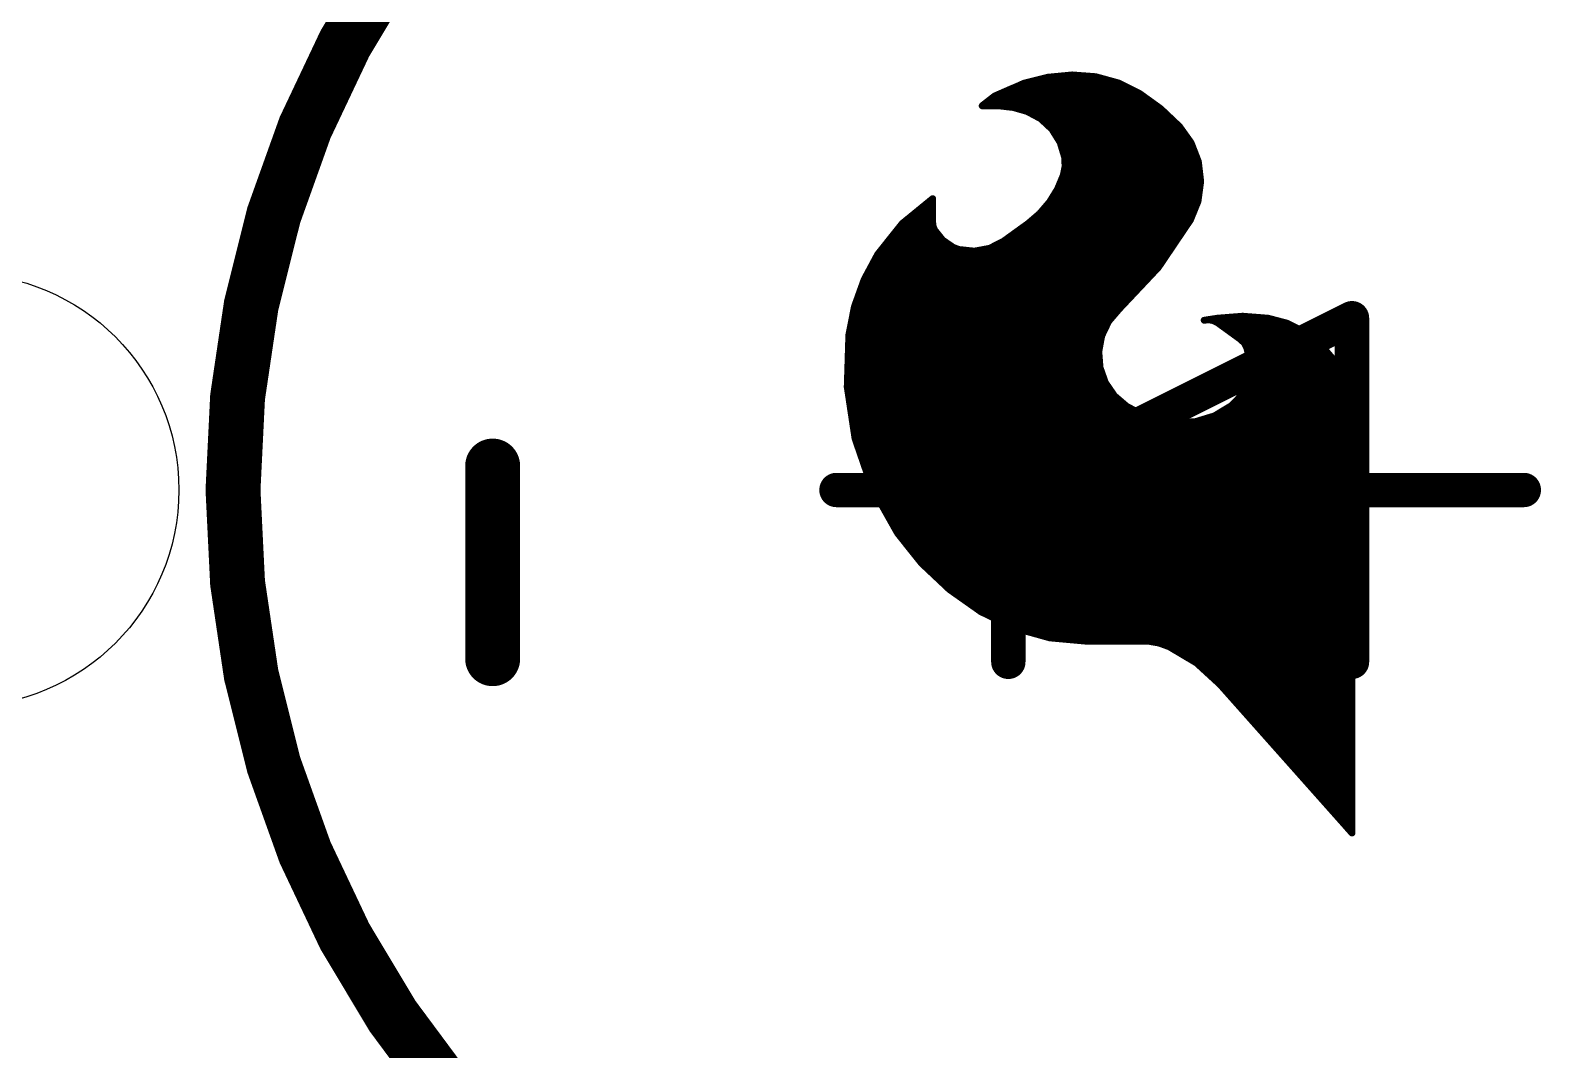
# Model space of a CAD drawing. Extents: x -5.1 to 15.3, y -10.2 to 20.4.
# Drawn here: x 3.37 to 9.03, y 10.63 to 14.4 of the extents above; entities that cross this region are included whole.
import ezdxf

# ---------------------------------------------------------------- set-up
doc = ezdxf.new("R2010")
doc.units = 0
for name, color, linetype in [('20', 53, 'CONTINUOUS'), ('21', 41, 'CONTINUOUS'), ('22', 40, 'CONTINUOUS'), ('23', 53, 'CONTINUOUS'), ('24', 53, 'CONTINUOUS')]:
    doc.layers.add(name, color=color, linetype=linetype)

msp = doc.modelspace()

# ---------------------------------------------------------------- linework, layer by layer
at = {"layer": '20'}
msp.add_circle((3.12, 12.7), 0.8, dxfattribs=at)
at = {"layer": '21'}
for points, const_width in [([(7.62, 9.2, 1), (7.62, 16.2, 1), (7.62, 9.2)], 0.2032), ([(7.0168, 13.335, 1), (6.9533, 13.335)], 0.0635), ([(8.2868, 13.335, 1), (8.2233, 13.335)], 0.0635), ([(8.2692, 13.3066, 1), (8.2408, 13.3634)], 0.0635), ([(5.1303, 12.7885, 1), (5.0287, 12.7885)], 0.1016), ([(6.35, 12.7318, 1), (6.35, 12.6683)], 0.0635), ([(6.9992, 12.7284, 1), (6.9708, 12.6716)], 0.0635), ([(7.0168, 12.7, 1), (6.9533, 12.7)], 0.0635), ([(6.9708, 12.7284, 1), (6.9992, 12.6716)], 0.0635), ([(6.9533, 12.7, 1), (7.0168, 12.7)], 0.0635), ([(6.985, 12.6683, 1), (6.985, 12.7318)], 0.0635), ([(8.255, 12.7318, 1), (8.255, 12.6683)], 0.0635), ([(8.2868, 12.7, 1), (8.2233, 12.7)], 0.0635), ([(8.2233, 12.7, 1), (8.2868, 12.7)], 0.0635), ([(8.89, 12.6683, 1), (8.89, 12.7318)], 0.0635), ([(5.0287, 12.0767, 1), (5.1303, 12.0767)], 0.1016), ([(8.2408, 12.0366, 1), (8.2692, 12.0934)], 0.0635), ([(6.9533, 12.065, 1), (7.0168, 12.065)], 0.0635), ([(8.2233, 12.065, 1), (8.2868, 12.065)], 0.0635)]:
    msp.add_lwpolyline(points, format="xyb", dxfattribs=dict(at, const_width=const_width))
for points, const_width in [([(8.255, 13.335), (6.985, 12.7)], 0.127), ([(6.985, 12.7), (6.985, 13.335)], 0.127), ([(8.255, 12.7), (8.255, 13.335)], 0.127), ([(5.0795, 12.0767), (5.0795, 12.7885)], 0.2032), ([(6.985, 12.7), (6.35, 12.7)], 0.127), ([(6.985, 12.7), (8.255, 12.065)], 0.127), ([(6.985, 12.065), (6.985, 12.7)], 0.127), ([(8.255, 12.065), (8.255, 12.7)], 0.127), ([(8.255, 12.7), (8.89, 12.7)], 0.127)]:
    msp.add_lwpolyline(points, dxfattribs=dict(at, const_width=const_width))
at = {"layer": '22', "const_width": 0.0254}
for points in [[(6.9849, 14.1783), (7.0205, 14.1935)], [(7.0205, 14.1935), (7.0434, 14.2037)], [(7.032, 14.1986), (7.4038, 14.1986)], [(7.0434, 14.2037), (7.1312, 14.2256)], [(7.1246, 14.224), (7.321, 14.224)], [(7.1312, 14.2256), (7.2212, 14.2342)], [(7.2212, 14.2342), (7.3081, 14.2276)], [(7.3081, 14.2276), (7.3921, 14.2044)], [(7.3921, 14.2044), (7.4701, 14.1656)], [(6.891, 14.1224), (6.9345, 14.1562)], [(6.9237, 14.1478), (7.4948, 14.1478)], [(6.9345, 14.1562), (6.9849, 14.1783)], [(6.9733, 14.1732), (7.4548, 14.1732)], [(7.4701, 14.1656), (7.5478, 14.1096)], [(6.9494, 14.1199), (6.8884, 14.1199)], [(6.8884, 14.1199), (6.8885, 14.1199)], [(6.8885, 14.1199), (6.891, 14.1224)], [(6.891, 14.1224), (7.53, 14.1224)], [(7.0023, 14.114), (6.9494, 14.1199)], [(7.0535, 14.0995), (7.0023, 14.114)], [(7.1043, 14.0725), (7.0535, 14.0995)], [(7.0582, 14.097), (7.5611, 14.097)], [(7.1463, 14.0333), (7.1043, 14.0725)], [(7.5478, 14.1096), (7.6174, 14.0437)], [(7.1053, 14.0716), (7.5879, 14.0716)], [(7.1324, 14.0462), (7.6148, 14.0462)], [(7.1766, 13.9844), (7.1463, 14.0333)], [(7.154, 14.0208), (7.6338, 14.0208)], [(7.6174, 14.0437), (7.6605, 13.9833)], [(7.1698, 13.9954), (7.6519, 13.9954)], [(7.1932, 13.9294), (7.1766, 13.9844)], [(7.181, 13.97), (7.6657, 13.97)], [(7.6605, 13.9833), (7.6873, 13.9141)], [(7.1886, 13.9446), (7.6755, 13.9446)], [(7.1946, 13.896), (7.1932, 13.9294)], [(7.1936, 13.9192), (7.6853, 13.9192)], [(7.6873, 13.9141), (7.6959, 13.8404)], [(7.1666, 13.8118), (7.1881, 13.8633)], [(7.1881, 13.8633), (7.1946, 13.896)], [(7.1891, 13.8684), (7.6926, 13.8684)], [(7.1942, 13.8938), (7.6897, 13.8938)], [(7.1373, 13.7643), (7.1666, 13.8118)], [(7.1545, 13.7922), (7.6894, 13.7922)], [(7.169, 13.8176), (7.6928, 13.8176)], [(7.1796, 13.843), (7.6956, 13.843)], [(7.6959, 13.8404), (7.686, 13.7669)], [(6.5929, 13.6849), (6.7055, 13.777)], [(6.662, 13.7414), (6.7055, 13.7414)], [(6.693, 13.7668), (6.7055, 13.7668)], [(6.7055, 13.777), (6.7055, 13.6881)], [(7.101, 13.7219), (7.1373, 13.7643)], [(7.1177, 13.7414), (7.6756, 13.7414)], [(7.1388, 13.7668), (7.6859, 13.7668)], [(7.686, 13.7669), (7.658, 13.6982)], [(6.5023, 13.5712), (6.5929, 13.6849)], [(6.5999, 13.6906), (6.7055, 13.6906)], [(6.6309, 13.716), (6.7055, 13.716)], [(6.7055, 13.6881), (6.7075, 13.6736)], [(6.9672, 13.6195), (7.0586, 13.6855)], [(7.0586, 13.6855), (7.101, 13.7219)], [(7.0645, 13.6906), (7.6529, 13.6906)], [(7.0941, 13.716), (7.6652, 13.716)], [(7.658, 13.6982), (7.5394, 13.5224)], [(6.557, 13.6398), (6.7296, 13.6398)], [(6.5772, 13.6652), (6.711, 13.6652)], [(6.7075, 13.6736), (6.7132, 13.6601)], [(6.7132, 13.6601), (6.7428, 13.6234)], [(6.7428, 13.6234), (6.7817, 13.5966)], [(6.9953, 13.6398), (7.6186, 13.6398)], [(7.0305, 13.6652), (7.6357, 13.6652)], [(6.4522, 13.4778), (6.5023, 13.5712)], [(6.4982, 13.5636), (7.5672, 13.5636)], [(6.5165, 13.589), (6.8021, 13.589)], [(6.5367, 13.6144), (6.7559, 13.6144)], [(6.7817, 13.5966), (6.8021, 13.589)], [(6.8021, 13.589), (6.8593, 13.5829)], [(6.8593, 13.5829), (6.9159, 13.5933)], [(6.8926, 13.589), (7.5843, 13.589)], [(6.9159, 13.5933), (6.9672, 13.6195)], [(6.9572, 13.6144), (7.6015, 13.6144)], [(6.471, 13.5128), (7.5304, 13.5128)], [(6.4846, 13.5382), (7.5501, 13.5382)], [(7.5394, 13.5224), (7.3939, 13.368)], [(6.4164, 13.378), (6.4522, 13.4778)], [(6.4465, 13.462), (7.4825, 13.462)], [(6.4573, 13.4874), (7.5064, 13.4874)], [(6.4283, 13.4112), (7.4346, 13.4112)], [(6.4374, 13.4366), (7.4586, 13.4366)], [(6.3957, 13.274), (6.4164, 13.378)], [(6.4129, 13.3604), (7.3874, 13.3604)], [(6.4192, 13.3858), (7.4107, 13.3858)], [(7.3939, 13.368), (7.3556, 13.3231)], [(7.7571, 13.335), (7.8511, 13.3424)], [(7.8511, 13.3424), (7.9451, 13.335)], [(6.3977, 13.2842), (7.337, 13.2842)], [(6.4028, 13.3096), (7.3492, 13.3096)], [(6.4078, 13.335), (7.3658, 13.335)], [(7.3556, 13.3231), (7.3301, 13.2698)], [(7.7088, 13.3274), (7.7571, 13.335)], [(7.7265, 13.3291), (7.7088, 13.3274)], [(7.7439, 13.3256), (7.7265, 13.3291)], [(7.7596, 13.3172), (7.7439, 13.3256)], [(7.7571, 13.335), (7.9451, 13.335)], [(7.8435, 13.2563), (7.7596, 13.3172)], [(7.7701, 13.3096), (8.0291, 13.3096)], [(7.8051, 13.2842), (8.0802, 13.2842)], [(7.9451, 13.335), (8.015, 13.3166)], [(8.015, 13.3166), (8.0798, 13.2845)], [(8.0798, 13.2845), (8.1368, 13.2401)], [(6.3897, 13.0812), (6.3957, 13.274)], [(6.3944, 13.2334), (7.3234, 13.2334)], [(6.3952, 13.2588), (7.3281, 13.2588)], [(7.3301, 13.2698), (7.3194, 13.2117)], [(7.8401, 13.2588), (8.1128, 13.2588)], [(7.8573, 13.2429), (7.8435, 13.2563)], [(7.8663, 13.2258), (7.8573, 13.2429)], [(7.8623, 13.2334), (8.1425, 13.2334)], [(7.8762, 13.1813), (7.8663, 13.2258)], [(8.1368, 13.2401), (8.1838, 13.1851)], [(6.3928, 13.1826), (7.3216, 13.1826)], [(6.3936, 13.208), (7.3197, 13.208)], [(7.3194, 13.2117), (7.324, 13.1528)], [(7.8703, 13.208), (8.1642, 13.208)], [(7.8759, 13.1826), (8.1852, 13.1826)], [(7.8762, 13.1357), (7.8762, 13.1813)], [(8.1838, 13.1851), (8.2239, 13.1119)], [(6.3913, 13.1318), (7.3314, 13.1318)], [(6.392, 13.1572), (7.3236, 13.1572)], [(7.324, 13.1528), (7.3436, 13.0971)], [(7.8663, 13.0912), (7.8762, 13.1357)], [(7.8754, 13.1318), (8.213, 13.1318)], [(7.8762, 13.1572), (8.1991, 13.1572)], [(8.2239, 13.1119), (8.2479, 13.032)], [(6.4185, 12.8905), (6.3897, 13.0812)], [(6.3897, 13.081), (7.3546, 13.081)], [(6.3905, 13.1064), (7.3403, 13.1064)], [(6.3935, 13.0556), (7.372, 13.0556)], [(7.3436, 13.0971), (7.377, 13.0484)], [(7.8441, 13.0478), (7.8663, 13.0912)], [(7.8481, 13.0556), (8.2409, 13.0556)], [(7.8611, 13.081), (8.2332, 13.081)], [(7.8697, 13.1064), (8.2256, 13.1064)], [(6.3974, 13.0302), (7.3981, 13.0302)], [(6.4012, 13.0048), (7.4313, 13.0048)], [(7.377, 13.0484), (7.4218, 13.0099)], [(7.4218, 13.0099), (7.4782, 12.9795)], [(7.747, 12.9742), (7.8104, 13.0124)], [(7.7978, 13.0048), (8.2502, 13.0048)], [(7.8104, 13.0124), (7.8441, 13.0478)], [(7.8274, 13.0302), (8.2481, 13.0302)], [(8.2479, 13.032), (8.2549, 12.9489)], [(6.4051, 12.9794), (7.4785, 12.9794)], [(6.4089, 12.954), (7.5702, 12.954)], [(7.4782, 12.9795), (7.5389, 12.959)], [(7.5389, 12.959), (7.6022, 12.9489)], [(7.6022, 12.9489), (7.6762, 12.9526)], [(7.6762, 12.9526), (7.747, 12.9742)], [(7.6808, 12.954), (8.2545, 12.954)], [(7.7556, 12.9794), (8.2523, 12.9794)], [(8.2549, 12.9489), (8.2549, 11.4325)], [(6.4128, 12.9286), (8.2549, 12.9286)], [(6.4166, 12.9032), (8.2549, 12.9032)], [(6.4813, 12.7081), (6.4185, 12.8905)], [(6.4229, 12.8778), (8.2549, 12.8778)], [(6.4316, 12.8524), (8.2549, 12.8524)], [(6.4404, 12.827), (8.2549, 12.827)], [(6.4491, 12.8016), (8.2549, 12.8016)], [(6.4579, 12.7762), (8.2549, 12.7762)], [(6.4666, 12.7508), (8.2549, 12.7508)], [(6.4754, 12.7254), (8.2549, 12.7254)], [(6.576, 12.54), (6.4813, 12.7081)], [(6.4859, 12.7), (8.2549, 12.7)], [(6.5002, 12.6746), (8.2549, 12.6746)], [(6.5145, 12.6492), (8.2549, 12.6492)], [(6.5288, 12.6238), (8.2549, 12.6238)], [(6.5431, 12.5984), (8.2549, 12.5984)], [(6.5574, 12.573), (8.2549, 12.573)], [(6.5717, 12.5476), (8.2549, 12.5476)], [(6.6644, 12.4293), (6.576, 12.54)], [(6.5902, 12.5222), (8.2549, 12.5222)], [(6.6105, 12.4968), (8.2549, 12.4968)], [(6.6308, 12.4714), (8.2549, 12.4714)], [(6.6511, 12.446), (8.2549, 12.446)], [(6.7676, 12.3321), (6.6644, 12.4293)], [(6.6737, 12.4206), (8.2549, 12.4206)], [(6.7006, 12.3952), (8.2549, 12.3952)], [(6.7276, 12.3698), (8.2549, 12.3698)], [(6.7545, 12.3444), (8.2549, 12.3444)], [(6.8833, 12.2504), (6.7676, 12.3321)], [(6.7862, 12.319), (8.2549, 12.319)], [(6.8221, 12.2936), (8.2549, 12.2936)], [(6.8581, 12.2682), (8.2549, 12.2682)], [(7.0063, 12.1904), (6.8833, 12.2504)], [(6.8989, 12.2428), (8.2549, 12.2428)], [(6.951, 12.2174), (8.2549, 12.2174)], [(7.0031, 12.192), (8.2549, 12.192)], [(7.1382, 12.1536), (7.0063, 12.1904)], [(7.0916, 12.1666), (8.2549, 12.1666)], [(7.2745, 12.1412), (7.1382, 12.1536)], [(7.5031, 12.1412), (7.2745, 12.1412)], [(7.2745, 12.1412), (8.2549, 12.1412)], [(7.5421, 12.1344), (7.5031, 12.1412)], [(7.5793, 12.1209), (7.5421, 12.1344)], [(7.6805, 12.0607), (7.5793, 12.1209)], [(7.5879, 12.1158), (8.2549, 12.1158)], [(7.6306, 12.0904), (8.2549, 12.0904)], [(7.6733, 12.065), (8.2549, 12.065)], [(7.7673, 11.9812), (7.6805, 12.0607)], [(7.7036, 12.0396), (8.2549, 12.0396)], [(7.7313, 12.0142), (8.2549, 12.0142)], [(7.759, 11.9888), (8.2549, 11.9888)], [(8.2549, 11.4325), (7.7673, 11.9812)], [(7.7831, 11.9634), (8.2549, 11.9634)], [(7.8057, 11.938), (8.2549, 11.938)], [(7.8283, 11.9126), (8.2549, 11.9126)], [(7.8508, 11.8872), (8.2549, 11.8872)], [(7.8734, 11.8618), (8.2549, 11.8618)], [(7.896, 11.8364), (8.2549, 11.8364)], [(7.9186, 11.811), (8.2549, 11.811)], [(7.9411, 11.7856), (8.2549, 11.7856)], [(7.9637, 11.7602), (8.2549, 11.7602)], [(7.9863, 11.7348), (8.2549, 11.7348)], [(8.0088, 11.7094), (8.2549, 11.7094)], [(8.0314, 11.684), (8.2549, 11.684)], [(8.054, 11.6586), (8.2549, 11.6586)], [(8.0766, 11.6332), (8.2549, 11.6332)], [(8.0991, 11.6078), (8.2549, 11.6078)], [(8.1217, 11.5824), (8.2549, 11.5824)], [(8.1443, 11.557), (8.2549, 11.557)], [(8.1668, 11.5316), (8.2549, 11.5316)], [(8.1894, 11.5062), (8.2549, 11.5062)], [(8.212, 11.4808), (8.2549, 11.4808)], [(8.2346, 11.4554), (8.2549, 11.4554)]]:
    msp.add_lwpolyline(points, dxfattribs=at)
at = {"layer": '22', "const_width": 0.0127}
for points in [[(7.0179, 14.1993, 1), (7.0231, 14.1877)], [(7.023, 14.1877, 1), (7.018, 14.1993)], [(7.032, 14.205, 1), (7.032, 14.1923)], [(7.0419, 14.2099, 1), (7.0449, 14.1975)], [(7.046, 14.1979, 1), (7.0408, 14.2095)], [(7.1246, 14.2303, 1), (7.1246, 14.2177)], [(7.1305, 14.232, 1), (7.1318, 14.2193)], [(7.1327, 14.2195, 1), (7.1296, 14.2318)], [(7.2217, 14.2405, 1), (7.2207, 14.2279)], [(7.2218, 14.2279, 1), (7.2206, 14.2405)], [(7.3098, 14.2337, 1), (7.3064, 14.2215)], [(7.3076, 14.2212, 1), (7.3086, 14.2339)], [(7.321, 14.2177, 1), (7.321, 14.2303)], [(7.3949, 14.2101, 1), (7.3893, 14.1987)], [(7.3904, 14.1983, 1), (7.3938, 14.2105)], [(7.4038, 14.1923, 1), (7.4038, 14.205)], [(6.9237, 14.1541, 1), (6.9237, 14.1415)], [(6.9319, 14.162, 1), (6.937, 14.1504)], [(6.9384, 14.1512, 1), (6.9306, 14.1612)], [(6.9733, 14.1796, 1), (6.9733, 14.1669)], [(6.9824, 14.1841, 1), (6.9874, 14.1725)], [(6.9874, 14.1725, 1), (6.9824, 14.1841)], [(7.4548, 14.1669, 1), (7.4548, 14.1796)], [(7.4738, 14.1708, 1), (7.4664, 14.1604)], [(7.4673, 14.1599, 1), (7.4729, 14.1713)], [(7.4948, 14.1415, 1), (7.4948, 14.1541)], [(6.8884, 14.1263, 1), (6.8884, 14.1136)], [(6.8884, 14.1263, 1), (6.8884, 14.1136)], [(6.884, 14.1244, 1), (6.893, 14.1154)], [(6.891, 14.1288, 1), (6.891, 14.1161)], [(6.8871, 14.1274, 1), (6.8949, 14.1174)], [(6.8955, 14.1179, 1), (6.8865, 14.1269)], [(6.8885, 14.1136, 1), (6.8885, 14.1263)], [(6.9501, 14.1262, 1), (6.9487, 14.1136)], [(6.9494, 14.1136, 1), (6.9494, 14.1263)], [(7.004, 14.1201, 1), (7.0006, 14.1079)], [(7.0016, 14.1077, 1), (7.003, 14.1203)], [(7.0565, 14.1051, 1), (7.0505, 14.0939)], [(7.0518, 14.0934, 1), (7.0552, 14.1056)], [(7.0582, 14.1034, 1), (7.0582, 14.0907)], [(7.1086, 14.0772, 1), (7.0999, 14.0679)], [(7.53, 14.1161, 1), (7.53, 14.1288)], [(7.5522, 14.1142, 1), (7.5434, 14.1049)], [(7.5441, 14.1044, 1), (7.5515, 14.1147)], [(7.5611, 14.0907, 1), (7.5611, 14.1034)], [(7.1053, 14.0779, 1), (7.1053, 14.0653)], [(7.1013, 14.0669, 1), (7.1072, 14.0781)], [(7.1324, 14.0526, 1), (7.1324, 14.0399)], [(7.1517, 14.0366, 1), (7.1409, 14.0299)], [(7.1419, 14.0286, 1), (7.1506, 14.0379)], [(7.154, 14.0272, 1), (7.154, 14.0145)], [(7.5879, 14.0653, 1), (7.5879, 14.0779)], [(7.6226, 14.0474, 1), (7.6122, 14.04)], [(7.613, 14.0391, 1), (7.6218, 14.0483)], [(7.6148, 14.0399, 1), (7.6148, 14.0526)], [(7.6338, 14.0145, 1), (7.6338, 14.0272)], [(7.1698, 14.0017, 1), (7.1698, 13.9891)], [(7.1827, 13.9863, 1), (7.1705, 13.9826)], [(7.1712, 13.9811, 1), (7.182, 13.9878)], [(7.181, 13.9764, 1), (7.181, 13.9637)], [(7.6519, 13.9891, 1), (7.6519, 14.0017)], [(7.6665, 13.9856, 1), (7.6546, 13.981)], [(7.6554, 13.9796, 1), (7.6657, 13.987)], [(7.6657, 13.9637, 1), (7.6657, 13.9764)], [(7.1886, 13.951, 1), (7.1886, 13.9383)], [(7.1995, 13.9297, 1), (7.1869, 13.9291)], [(7.1871, 13.9276, 1), (7.1993, 13.9312)], [(7.1936, 13.9255, 1), (7.1936, 13.9129)], [(7.6755, 13.9383, 1), (7.6755, 13.951)], [(7.6936, 13.9149, 1), (7.681, 13.9134)], [(7.6813, 13.9118, 1), (7.6932, 13.9164)], [(7.6853, 13.9129, 1), (7.6853, 13.9255)], [(7.1819, 13.8645, 1), (7.1943, 13.8621)], [(7.194, 13.8609, 1), (7.1822, 13.8657)], [(7.1891, 13.8748, 1), (7.1891, 13.8621)], [(7.1942, 13.9002, 1), (7.1942, 13.8875)], [(7.1883, 13.8958, 1), (7.201, 13.8963)], [(7.2008, 13.8948, 1), (7.1884, 13.8973)], [(7.6897, 13.8875, 1), (7.6897, 13.9002)], [(7.6926, 13.8621, 1), (7.6926, 13.8748)], [(7.1545, 13.7986, 1), (7.1545, 13.7859)], [(7.1608, 13.8142, 1), (7.1725, 13.8093)], [(7.172, 13.8085, 1), (7.1612, 13.8151)], [(7.169, 13.8239, 1), (7.169, 13.8113)], [(7.1796, 13.8493, 1), (7.1796, 13.8367)], [(7.6894, 13.7859, 1), (7.6894, 13.7986)], [(7.7022, 13.8396, 1), (7.6896, 13.8413)], [(7.6896, 13.8397, 1), (7.7022, 13.8412)], [(7.6928, 13.8113, 1), (7.6928, 13.8239)], [(7.6956, 13.8367, 1), (7.6956, 13.8493)], [(6.662, 13.7477, 1), (6.662, 13.7351)], [(6.693, 13.7731, 1), (6.693, 13.7605)], [(6.7119, 13.777, 1), (6.6992, 13.777)], [(6.7095, 13.7721, 1), (6.7015, 13.7819)], [(6.7055, 13.7605, 1), (6.7055, 13.7731)], [(6.7055, 13.7351, 1), (6.7055, 13.7477)], [(7.1177, 13.7477, 1), (7.1177, 13.7351)], [(7.1319, 13.7676, 1), (7.1427, 13.761)], [(7.1388, 13.7731, 1), (7.1388, 13.7605)], [(7.1421, 13.7602, 1), (7.1325, 13.7684)], [(7.6756, 13.7351, 1), (7.6756, 13.7477)], [(7.6797, 13.7678, 1), (7.6923, 13.7661)], [(7.6918, 13.7645, 1), (7.6801, 13.7693)], [(7.6859, 13.7605, 1), (7.6859, 13.7731)], [(6.5889, 13.6898, 1), (6.597, 13.68)], [(6.5979, 13.681, 1), (6.588, 13.6889)], [(6.5999, 13.6969, 1), (6.5999, 13.6843)], [(6.6309, 13.7224, 1), (6.6309, 13.7097)], [(6.7118, 13.689, 1), (6.6992, 13.6872)], [(6.6992, 13.6881, 1), (6.7119, 13.6881)], [(6.7055, 13.7097, 1), (6.7055, 13.7224)], [(6.7055, 13.6843, 1), (6.7055, 13.6969)], [(7.0545, 13.6903, 1), (7.0627, 13.6807)], [(7.0623, 13.6804, 1), (7.0549, 13.6906)], [(7.0645, 13.6969, 1), (7.0645, 13.6843)], [(7.0941, 13.7224, 1), (7.0941, 13.7097)], [(7.0961, 13.726, 1), (7.1058, 13.7178)], [(7.1051, 13.7171, 1), (7.0968, 13.7267)], [(7.6521, 13.7006, 1), (7.6639, 13.6958)], [(7.6633, 13.6946, 1), (7.6527, 13.7018)], [(7.6529, 13.6843, 1), (7.6529, 13.6969)], [(7.6652, 13.7097, 1), (7.6652, 13.7224)], [(6.557, 13.6462, 1), (6.557, 13.6335)], [(6.5772, 13.6715, 1), (6.5772, 13.6589)], [(6.7133, 13.6761, 1), (6.7016, 13.6711)], [(6.7012, 13.6727, 1), (6.7138, 13.6744)], [(6.7181, 13.6641, 1), (6.7083, 13.6561)], [(6.7074, 13.6576, 1), (6.719, 13.6626)], [(6.711, 13.6589, 1), (6.711, 13.6715)], [(6.7296, 13.6335, 1), (6.7296, 13.6462)], [(6.7464, 13.6286, 1), (6.7392, 13.6181)], [(6.7379, 13.6194, 1), (6.7478, 13.6274)], [(6.9953, 13.6462, 1), (6.9953, 13.6335)], [(7.0305, 13.6715, 1), (7.0305, 13.6589)], [(7.6186, 13.6335, 1), (7.6186, 13.6462)], [(7.6357, 13.6589, 1), (7.6357, 13.6715)], [(6.4982, 13.57, 1), (6.4982, 13.5573)], [(6.4973, 13.5752, 1), (6.5073, 13.5672)], [(6.5079, 13.5682, 1), (6.4967, 13.5742)], [(6.5165, 13.5953, 1), (6.5165, 13.5827)], [(6.5367, 13.6207, 1), (6.5367, 13.6081)], [(6.7559, 13.6081, 1), (6.7559, 13.6207)], [(6.7839, 13.6026, 1), (6.7795, 13.5906)], [(6.7781, 13.5914, 1), (6.7853, 13.6018)], [(6.8028, 13.5953, 1), (6.8014, 13.5827)], [(6.7999, 13.583, 1), (6.8043, 13.595)], [(6.8021, 13.5827, 1), (6.8021, 13.5953)], [(6.8582, 13.5891, 1), (6.8605, 13.5766)], [(6.8587, 13.5765, 1), (6.86, 13.5892)], [(6.8926, 13.5953, 1), (6.8926, 13.5827)], [(6.913, 13.599, 1), (6.9188, 13.5877)], [(6.9171, 13.5871, 1), (6.9148, 13.5996)], [(6.9572, 13.6207, 1), (6.9572, 13.6081)], [(6.9635, 13.6246, 1), (6.9709, 13.6144)], [(6.9701, 13.6138, 1), (6.9643, 13.6252)], [(7.5672, 13.5573, 1), (7.5672, 13.57)], [(7.5843, 13.5827, 1), (7.5843, 13.5953)], [(7.6015, 13.6081, 1), (7.6015, 13.6207)], [(6.471, 13.5191, 1), (6.471, 13.5065)], [(6.4846, 13.5445, 1), (6.4846, 13.5319)], [(7.5304, 13.5065, 1), (7.5304, 13.5191)], [(7.5341, 13.5259, 1), (7.5446, 13.5188)], [(7.544, 13.518, 1), (7.5348, 13.5267)], [(7.5501, 13.5319, 1), (7.5501, 13.5445)], [(6.4465, 13.4684, 1), (6.4465, 13.4557)], [(6.4466, 13.4808, 1), (6.4578, 13.4748)], [(6.4581, 13.4756, 1), (6.4462, 13.4799)], [(6.4573, 13.4938, 1), (6.4573, 13.4811)], [(7.4825, 13.4557, 1), (7.4825, 13.4684)], [(7.5064, 13.4811, 1), (7.5064, 13.4938)], [(6.4283, 13.4176, 1), (6.4283, 13.4049)], [(6.4374, 13.4429, 1), (6.4374, 13.4303)], [(7.4346, 13.4049, 1), (7.4346, 13.4176)], [(7.4586, 13.4303, 1), (7.4586, 13.4429)], [(6.4129, 13.3667, 1), (6.4129, 13.3541)], [(6.4226, 13.3767, 1), (6.4101, 13.3792)], [(6.4104, 13.3801, 1), (6.4223, 13.3758)], [(6.4192, 13.3922, 1), (6.4192, 13.3795)], [(7.3874, 13.3541, 1), (7.3874, 13.3667)], [(7.3893, 13.3724, 1), (7.3985, 13.3636)], [(7.3987, 13.3639, 1), (7.3891, 13.3721)], [(7.4107, 13.3795, 1), (7.4107, 13.3922)], [(7.8516, 13.3487, 1), (7.8506, 13.336)], [(7.8516, 13.336, 1), (7.8506, 13.3487)], [(6.3977, 13.2905, 1), (6.3977, 13.2779)], [(6.4028, 13.316, 1), (6.4028, 13.3033)], [(6.4078, 13.3414, 1), (6.4078, 13.3287)], [(7.337, 13.2779, 1), (7.337, 13.2905)], [(7.3507, 13.3272, 1), (7.3604, 13.3189)], [(7.3492, 13.3033, 1), (7.3492, 13.316)], [(7.3613, 13.3203, 1), (7.3498, 13.3258)], [(7.3658, 13.3287, 1), (7.3658, 13.3414)], [(7.7078, 13.3337, 1), (7.7098, 13.3211)], [(7.7082, 13.3337, 1), (7.7094, 13.3211)], [(7.7278, 13.3353, 1), (7.7252, 13.3229)], [(7.7271, 13.3228, 1), (7.7259, 13.3354)], [(7.7469, 13.3312, 1), (7.7409, 13.32)], [(7.7427, 13.3194, 1), (7.7452, 13.3318)], [(7.7566, 13.3413, 1), (7.7576, 13.3287)], [(7.7571, 13.3414, 1), (7.7571, 13.3287)], [(7.7633, 13.3223, 1), (7.7559, 13.3121)], [(7.7581, 13.3287, 1), (7.7561, 13.3413)], [(7.7566, 13.3116, 1), (7.7626, 13.3228)], [(7.7701, 13.316, 1), (7.7701, 13.3033)], [(7.8051, 13.2905, 1), (7.8051, 13.2779)], [(7.9467, 13.3411, 1), (7.9435, 13.3289)], [(7.9446, 13.3287, 1), (7.9456, 13.3413)], [(7.9451, 13.3287, 1), (7.9451, 13.3414)], [(8.0178, 13.3223, 1), (8.0122, 13.3109)], [(8.0134, 13.3104, 1), (8.0166, 13.3227)], [(8.0291, 13.3033, 1), (8.0291, 13.316)], [(8.0837, 13.2895, 1), (8.0759, 13.2795)], [(8.077, 13.2788, 1), (8.0826, 13.2902)], [(8.0802, 13.2779, 1), (8.0802, 13.2905)], [(6.3944, 13.2398, 1), (6.3944, 13.2271)], [(6.3952, 13.2652, 1), (6.3952, 13.2525)], [(6.402, 13.2738, 1), (6.3894, 13.2742)], [(6.3895, 13.2752, 1), (6.4019, 13.2728)], [(7.3234, 13.2271, 1), (7.3234, 13.2398)], [(7.3244, 13.2725, 1), (7.3359, 13.267)], [(7.3364, 13.2686, 1), (7.3239, 13.2709)], [(7.3281, 13.2525, 1), (7.3281, 13.2652)], [(7.8401, 13.2652, 1), (7.8401, 13.2525)], [(7.8479, 13.2608, 1), (7.8391, 13.2518)], [(7.8398, 13.2512, 1), (7.8472, 13.2614)], [(7.8629, 13.2458, 1), (7.8517, 13.2399)], [(7.8529, 13.2383, 1), (7.8617, 13.2474)], [(7.8623, 13.2398, 1), (7.8623, 13.2271)], [(7.8725, 13.2272, 1), (7.8601, 13.2244)], [(8.1128, 13.2525, 1), (8.1128, 13.2652)], [(8.1417, 13.2442, 1), (8.132, 13.236)], [(8.1329, 13.2351, 1), (8.1407, 13.2451)], [(8.1425, 13.2271, 1), (8.1425, 13.2398)], [(6.3928, 13.189, 1), (6.3928, 13.1763)], [(6.3936, 13.2143, 1), (6.3936, 13.2017)], [(7.3257, 13.2122, 1), (7.313, 13.2112)], [(7.3131, 13.2128, 1), (7.3256, 13.2105)], [(7.3197, 13.2017, 1), (7.3197, 13.2143)], [(7.3216, 13.1763, 1), (7.3216, 13.189)], [(7.8607, 13.2228, 1), (7.8719, 13.2288)], [(7.8703, 13.2143, 1), (7.8703, 13.2017)], [(7.8759, 13.189, 1), (7.8759, 13.1763)], [(7.8826, 13.1813, 1), (7.8699, 13.1813)], [(7.87, 13.1799, 1), (7.8824, 13.1827)], [(8.1642, 13.2017, 1), (8.1642, 13.2143)], [(8.1894, 13.1882, 1), (8.1782, 13.182)], [(8.179, 13.181, 1), (8.1886, 13.1892)], [(8.1852, 13.1763, 1), (8.1852, 13.189)], [(6.3913, 13.1381, 1), (6.3913, 13.1255)], [(6.392, 13.1636, 1), (6.392, 13.1509)], [(7.3176, 13.1523, 1), (7.3303, 13.1533)], [(7.3299, 13.1549, 1), (7.318, 13.1507)], [(7.3236, 13.1509, 1), (7.3236, 13.1636)], [(7.3314, 13.1255, 1), (7.3314, 13.1381)], [(7.8754, 13.1381, 1), (7.8754, 13.1255)], [(7.8762, 13.1636, 1), (7.8762, 13.1509)], [(7.8824, 13.1343, 1), (7.87, 13.1371)], [(7.8699, 13.1357, 1), (7.8826, 13.1357)], [(8.1991, 13.1509, 1), (8.1991, 13.1636)], [(8.213, 13.1255, 1), (8.213, 13.1381)], [(8.23, 13.1138, 1), (8.2178, 13.1101)], [(6.3833, 13.0814, 1), (6.396, 13.081)], [(6.3959, 13.0821, 1), (6.3834, 13.0802)], [(6.3897, 13.0874, 1), (6.3897, 13.0747)], [(6.3905, 13.1128, 1), (6.3905, 13.1001)], [(6.3935, 13.0619, 1), (6.3935, 13.0493)], [(7.3488, 13.1007, 1), (7.3384, 13.0935)], [(7.3376, 13.095, 1), (7.3496, 13.0992)], [(7.3403, 13.1001, 1), (7.3403, 13.1128)], [(7.3546, 13.0747, 1), (7.3546, 13.0874)], [(7.372, 13.0493, 1), (7.372, 13.0619)], [(7.8481, 13.0619, 1), (7.8481, 13.0493)], [(7.8611, 13.0874, 1), (7.8611, 13.0747)], [(7.8601, 13.0926, 1), (7.8725, 13.0898)], [(7.872, 13.0883, 1), (7.8606, 13.0941)], [(7.8697, 13.1128, 1), (7.8697, 13.1001)], [(8.2183, 13.1089, 1), (8.2295, 13.115)], [(8.2256, 13.1001, 1), (8.2256, 13.1128)], [(8.2332, 13.0747, 1), (8.2332, 13.0874)], [(8.2409, 13.0493, 1), (8.2409, 13.0619)], [(6.3974, 13.0366, 1), (6.3974, 13.0239)], [(6.4012, 13.0112, 1), (6.4012, 12.9985)], [(7.3811, 13.0532, 1), (7.3728, 13.0435)], [(7.3717, 13.0448, 1), (7.3822, 13.0519)], [(7.3981, 13.0239, 1), (7.3981, 13.0366)], [(7.4248, 13.0155, 1), (7.4188, 13.0043)], [(7.4177, 13.0051, 1), (7.4259, 13.0147)], [(7.4313, 12.9985, 1), (7.4313, 13.0112)], [(7.7978, 13.0112, 1), (7.7978, 12.9985)], [(7.8058, 13.0168, 1), (7.815, 13.008)], [(7.8137, 13.007, 1), (7.8071, 13.0178)], [(7.8274, 13.0366, 1), (7.8274, 13.0239)], [(7.8384, 13.0506, 1), (7.8497, 13.0449)], [(7.8487, 13.0434, 1), (7.8395, 13.0521)], [(8.2543, 13.0326, 1), (8.2416, 13.0315)], [(8.2419, 13.0302, 1), (8.254, 13.0339)], [(8.2481, 13.0239, 1), (8.2481, 13.0366)], [(8.2502, 12.9985, 1), (8.2502, 13.0112)], [(6.4051, 12.9857, 1), (6.4051, 12.9731)], [(6.4089, 12.9604, 1), (6.4089, 12.9477)], [(7.4802, 12.9855, 1), (7.4762, 12.9735)], [(7.4752, 12.9739, 1), (7.4812, 12.9851)], [(7.4785, 12.9731, 1), (7.4785, 12.9857)], [(7.5399, 12.9652, 1), (7.5379, 12.9527)], [(7.5369, 12.953, 1), (7.5409, 12.965)], [(7.5702, 12.9477, 1), (7.5702, 12.9604)], [(7.6019, 12.9552, 1), (7.6025, 12.9426)], [(7.6012, 12.9426, 1), (7.6032, 12.9552)], [(7.6743, 12.9586, 1), (7.678, 12.9465)], [(7.6808, 12.9604, 1), (7.6808, 12.9477)], [(7.6765, 12.9462, 1), (7.6758, 12.9589)], [(7.7437, 12.9796, 1), (7.7503, 12.9687)], [(7.7488, 12.9681, 1), (7.7451, 12.9803)], [(7.7556, 12.9857, 1), (7.7556, 12.9731)], [(8.2613, 12.9489, 1), (8.2486, 12.9489)], [(8.2486, 12.9484, 1), (8.2612, 12.9494)], [(8.2523, 12.9731, 1), (8.2523, 12.9857)], [(8.2545, 12.9477, 1), (8.2545, 12.9604)], [(6.4128, 12.935, 1), (6.4128, 12.9223)], [(6.4166, 12.9095, 1), (6.4166, 12.8969)], [(6.4245, 12.8925, 1), (6.4125, 12.8884)], [(6.4122, 12.8895, 1), (6.4248, 12.8914)], [(8.2549, 12.9223, 1), (8.2549, 12.935)], [(8.2549, 12.8969, 1), (8.2549, 12.9095)], [(6.4229, 12.8841, 1), (6.4229, 12.8715)], [(6.4316, 12.8588, 1), (6.4316, 12.8461)], [(8.2549, 12.8715, 1), (8.2549, 12.8841)], [(8.2549, 12.8461, 1), (8.2549, 12.8588)], [(6.4404, 12.8333, 1), (6.4404, 12.8207)], [(6.4491, 12.8079, 1), (6.4491, 12.7953)], [(6.4579, 12.7826, 1), (6.4579, 12.7699)], [(8.2549, 12.8207, 1), (8.2549, 12.8333)], [(8.2549, 12.7953, 1), (8.2549, 12.8079)], [(8.2549, 12.7699, 1), (8.2549, 12.7826)], [(6.4666, 12.7571, 1), (6.4666, 12.7445)], [(6.4754, 12.7317, 1), (6.4754, 12.7191)], [(8.2549, 12.7445, 1), (8.2549, 12.7571)], [(8.2549, 12.7191, 1), (8.2549, 12.7317)], [(6.4869, 12.7112, 1), (6.4758, 12.705)], [(6.4753, 12.706, 1), (6.4873, 12.7101)], [(6.4859, 12.7064, 1), (6.4859, 12.6937)], [(6.5002, 12.6809, 1), (6.5002, 12.6683)], [(8.2549, 12.6937, 1), (8.2549, 12.7064)], [(8.2549, 12.6683, 1), (8.2549, 12.6809)], [(6.5145, 12.6555, 1), (6.5145, 12.6429)], [(6.5288, 12.6302, 1), (6.5288, 12.6175)], [(8.2549, 12.6429, 1), (8.2549, 12.6555)], [(8.2549, 12.6175, 1), (8.2549, 12.6302)], [(6.5431, 12.6047, 1), (6.5431, 12.5921)], [(6.5574, 12.5793, 1), (6.5574, 12.5667)], [(6.5717, 12.554, 1), (6.5717, 12.5413)], [(8.2549, 12.5921, 1), (8.2549, 12.6047)], [(8.2549, 12.5667, 1), (8.2549, 12.5793)], [(8.2549, 12.5413, 1), (8.2549, 12.554)], [(6.581, 12.544, 1), (6.571, 12.536)], [(6.5705, 12.5369, 1), (6.5815, 12.5431)], [(6.5902, 12.5285, 1), (6.5902, 12.5159)], [(6.6105, 12.5031, 1), (6.6105, 12.4905)], [(8.2549, 12.5159, 1), (8.2549, 12.5285)], [(8.2549, 12.4905, 1), (8.2549, 12.5031)], [(6.6308, 12.4778, 1), (6.6308, 12.4651)], [(6.6511, 12.4523, 1), (6.6511, 12.4397)], [(8.2549, 12.4651, 1), (8.2549, 12.4778)], [(8.2549, 12.4397, 1), (8.2549, 12.4523)], [(6.6688, 12.4339, 1), (6.6601, 12.4247)], [(6.6595, 12.4253, 1), (6.6694, 12.4333)], [(6.6737, 12.4269, 1), (6.6737, 12.4143)], [(6.7006, 12.4016, 1), (6.7006, 12.3889)], [(8.2549, 12.4143, 1), (8.2549, 12.4269)], [(8.2549, 12.3889, 1), (8.2549, 12.4016)], [(6.7276, 12.3762, 1), (6.7276, 12.3635)], [(6.7545, 12.3507, 1), (6.7545, 12.3381)], [(6.7712, 12.3373, 1), (6.7639, 12.3269)], [(6.7632, 12.3275, 1), (6.7719, 12.3367)], [(6.7862, 12.3254, 1), (6.7862, 12.3127)], [(8.2549, 12.3635, 1), (8.2549, 12.3762)], [(8.2549, 12.3381, 1), (8.2549, 12.3507)], [(8.2549, 12.3127, 1), (8.2549, 12.3254)], [(6.8221, 12.3, 1), (6.8221, 12.2873)], [(6.8581, 12.2745, 1), (6.8581, 12.2619)], [(8.2549, 12.2873, 1), (8.2549, 12.3)], [(8.2549, 12.2619, 1), (8.2549, 12.2745)], [(6.8861, 12.2561, 1), (6.8805, 12.2447)], [(6.8796, 12.2452, 1), (6.887, 12.2556)], [(6.8989, 12.2492, 1), (6.8989, 12.2365)], [(6.951, 12.2238, 1), (6.951, 12.2111)], [(8.2549, 12.2365, 1), (8.2549, 12.2492)], [(8.2549, 12.2111, 1), (8.2549, 12.2238)], [(7.0031, 12.1983, 1), (7.0031, 12.1857)], [(7.008, 12.1965, 1), (7.0046, 12.1843)], [(7.0036, 12.1847, 1), (7.0091, 12.1961)], [(7.0916, 12.173, 1), (7.0916, 12.1603)], [(7.1388, 12.1599, 1), (7.1376, 12.1473)], [(7.1365, 12.1475, 1), (7.1399, 12.1597)], [(8.2549, 12.1857, 1), (8.2549, 12.1983)], [(8.2549, 12.1603, 1), (8.2549, 12.173)], [(7.2745, 12.1476, 1), (7.2745, 12.1349)], [(7.2745, 12.1476, 1), (7.2745, 12.1349)], [(7.2739, 12.1349, 1), (7.2751, 12.1475)], [(7.5042, 12.1475, 1), (7.502, 12.1349)], [(7.5031, 12.1349, 1), (7.5031, 12.1476)], [(7.5442, 12.1403, 1), (7.5399, 12.1284)], [(7.541, 12.1281, 1), (7.5432, 12.1406)], [(7.5825, 12.1264, 1), (7.5761, 12.1154)], [(7.5771, 12.1149, 1), (7.5815, 12.1269)], [(7.5879, 12.1221, 1), (7.5879, 12.1095)], [(8.2549, 12.1349, 1), (8.2549, 12.1476)], [(8.2549, 12.1095, 1), (8.2549, 12.1221)], [(7.6306, 12.0968, 1), (7.6306, 12.0841)], [(7.6733, 12.0714, 1), (7.6733, 12.0587)], [(7.6848, 12.0654, 1), (7.6762, 12.0561)], [(7.6773, 12.0553, 1), (7.6837, 12.0662)], [(7.7036, 12.0459, 1), (7.7036, 12.0333)], [(8.2549, 12.0841, 1), (8.2549, 12.0968)], [(8.2549, 12.0587, 1), (8.2549, 12.0714)], [(8.2549, 12.0333, 1), (8.2549, 12.0459)], [(7.7313, 12.0206, 1), (7.7313, 12.0079)], [(7.759, 11.9952, 1), (7.759, 11.9825)], [(7.772, 11.9854, 1), (7.7626, 11.977)], [(7.763, 11.9765, 1), (7.7716, 11.9859)], [(8.2549, 12.0079, 1), (8.2549, 12.0206)], [(8.2549, 11.9825, 1), (8.2549, 11.9952)], [(7.7831, 11.9697, 1), (7.7831, 11.9571)], [(7.8057, 11.9444, 1), (7.8057, 11.9317)], [(8.2549, 11.9571, 1), (8.2549, 11.9697)], [(8.2549, 11.9317, 1), (8.2549, 11.9444)], [(7.8283, 11.919, 1), (7.8283, 11.9063)], [(7.8508, 11.8935, 1), (7.8508, 11.8809)], [(8.2549, 11.9063, 1), (8.2549, 11.919)], [(8.2549, 11.8809, 1), (8.2549, 11.8935)], [(7.8734, 11.8681, 1), (7.8734, 11.8555)], [(7.896, 11.8428, 1), (7.896, 11.8301)], [(7.9186, 11.8173, 1), (7.9186, 11.8047)], [(8.2549, 11.8555, 1), (8.2549, 11.8681)], [(8.2549, 11.8301, 1), (8.2549, 11.8428)], [(8.2549, 11.8047, 1), (8.2549, 11.8173)], [(7.9411, 11.7919, 1), (7.9411, 11.7793)], [(7.9637, 11.7666, 1), (7.9637, 11.7539)], [(8.2549, 11.7793, 1), (8.2549, 11.7919)], [(8.2549, 11.7539, 1), (8.2549, 11.7666)], [(7.9863, 11.7411, 1), (7.9863, 11.7285)], [(8.0088, 11.7157, 1), (8.0088, 11.7031)], [(8.2549, 11.7285, 1), (8.2549, 11.7411)], [(8.2549, 11.7031, 1), (8.2549, 11.7157)], [(8.0314, 11.6904, 1), (8.0314, 11.6777)], [(8.054, 11.6649, 1), (8.054, 11.6523)], [(8.2549, 11.6777, 1), (8.2549, 11.6904)], [(8.2549, 11.6523, 1), (8.2549, 11.6649)], [(8.0766, 11.6395, 1), (8.0766, 11.6269)], [(8.0991, 11.6142, 1), (8.0991, 11.6015)], [(8.2549, 11.6269, 1), (8.2549, 11.6395)], [(8.2549, 11.6015, 1), (8.2549, 11.6142)], [(8.1217, 11.5887, 1), (8.1217, 11.5761)], [(8.1443, 11.5633, 1), (8.1443, 11.5507)], [(8.1668, 11.538, 1), (8.1668, 11.5253)], [(8.2549, 11.5761, 1), (8.2549, 11.5887)], [(8.2549, 11.5507, 1), (8.2549, 11.5633)], [(8.2549, 11.5253, 1), (8.2549, 11.538)], [(8.1894, 11.5125, 1), (8.1894, 11.4999)], [(8.212, 11.4871, 1), (8.212, 11.4745)], [(8.2549, 11.4999, 1), (8.2549, 11.5125)], [(8.2549, 11.4745, 1), (8.2549, 11.4871)], [(8.2346, 11.4618, 1), (8.2346, 11.4491)], [(8.2486, 11.4325, 1), (8.2613, 11.4325)], [(8.2502, 11.4283, 1), (8.2596, 11.4367)], [(8.2549, 11.4491, 1), (8.2549, 11.4618)]]:
    msp.add_lwpolyline(points, format="xyb", dxfattribs=at)
at = {"layer": '23'}
msp.add_point((7.62, 12.7), dxfattribs=at)
at = {"layer": '24'}
msp.add_point((8.255, 11.43), dxfattribs=at)

doc.saveas('drawing.dxf')
